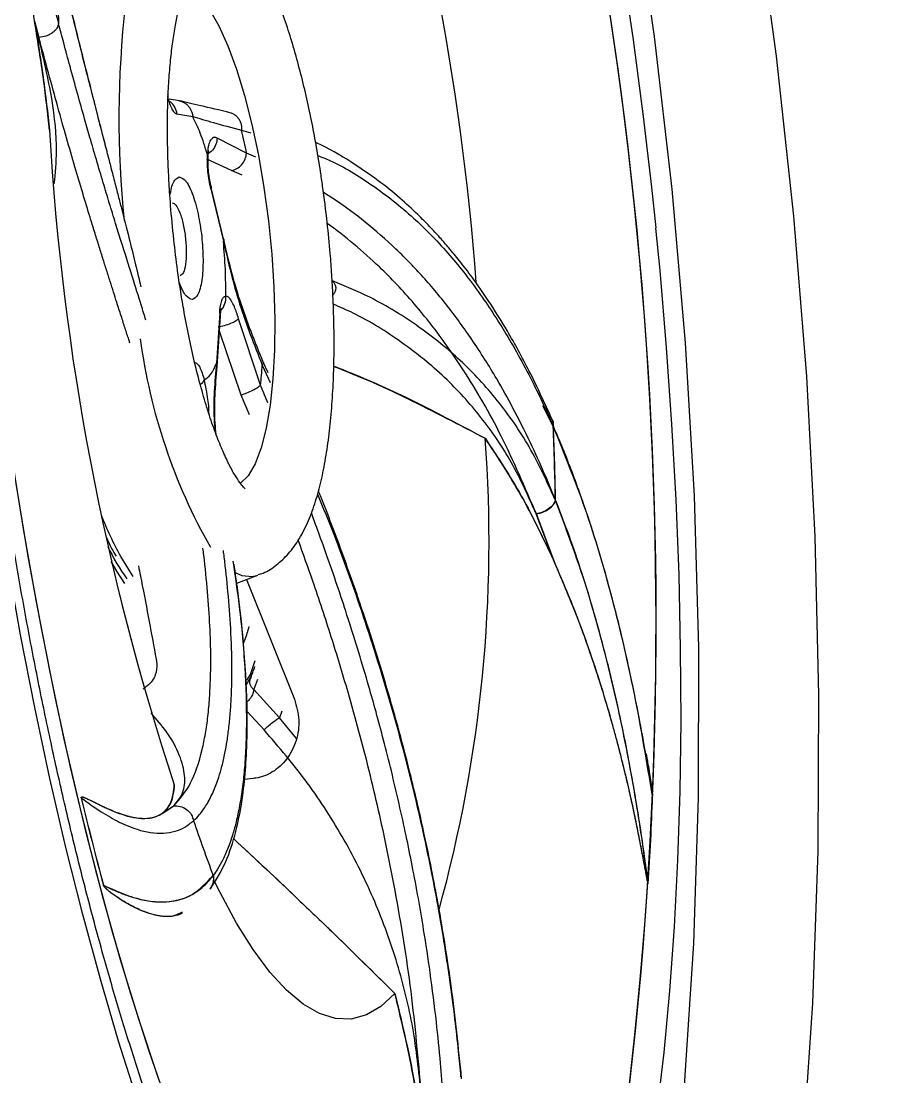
# Model space of a CAD drawing. Header units: inches. Extents: x 0 to 84, y -22 to 124.
# Drawn here: x 8.782 to 9.731, y 15.15 to 16.31 of the extents above; entities that cross this region are included whole.
import ezdxf

# ---------------------------------------------------------------- set-up
doc = ezdxf.new("R2010")
doc.units = ezdxf.units.IN
doc.header["$MEASUREMENT"] = 0
doc.layers.add('1', color=4, linetype='Continuous')
doc.layers.add('EXPORT', color=7, linetype='Continuous')
doc.layers.get('EXPORT').off()

# ---------------------------------------------------------------- blocks, each defined once
blk = doc.blocks.new('3.65 -1')
at = {"layer": '1', "color": 3, "linetype": 'Continuous', "lineweight": 25}
for p, q in [((0.2363, -0.441), (0.2179, -0.4437)), ((0.2342, -0.4411), (0.2179, -0.4435)), ((-0.452, -0.4732), (-0.4507, -0.4726)), ((-0.6448, -0.4857), (-0.638, -0.4992)), ((-0.6447, -0.486), (-0.638, -0.499)), ((-0.6176, -0.5895), (-0.6176, -0.5797)), ((0.1319, -0.59), (0.1349, -0.5788)), ((-0.5657, -0.6071), (-0.5436, -0.5907)), ((0.1178, -0.5855), (0.1133, -0.6024)), ((-0.5542, -0.6255), (-0.5205, -0.6007)), ((-0.5148, -0.5929), (-0.5055, -0.5993)), ((-0.5024, -0.5994), (-0.5091, -0.594)), ((-0.5024, -0.5994), (-0.4887, -0.6057)), ((-0.402, -0.5948), (-0.3959, -0.6189)), ((-0.1629, -0.5992), (-0.1591, -0.5989)), ((-0.1628, -0.5993), (-0.1082, -0.6088)), ((-0.1047, -0.6084), (-0.1591, -0.5989)), ((-0.3992, -0.6058), (-0.5359, -0.6441)), ((-0.3967, -0.6125), (-0.3959, -0.6189)), ((-0.197, -0.6221), (-0.1245, -0.6059)), ((0.0321, -0.6136), (-0.0268, -0.621)), ((-0.0242, -0.6215), (0.0349, -0.614)), ((0.0494, -0.6385), (0.065, -0.6129)), ((-0.5788, -0.6414), (-0.5542, -0.6255)), ((-0.5473, -0.6289), (-0.5542, -0.6255)), ((-0.2198, -0.6287), (-0.197, -0.6221)), ((0.0667, -0.6569), (0.0867, -0.6266)), ((-0.1886, -0.6444), (-0.1134, -0.6283)), ((-0.2087, -0.6503), (-0.1886, -0.6444)), ((-0.1669, -0.6487), (-0.1868, -0.6551)), ((0.043, -0.6494), (0.0494, -0.6385)), ((-0.1761, -0.6541), (-0.1638, -0.6502)), ((0.0613, -0.6666), (0.0667, -0.6569)), ((0.0922, -0.6542), (0.0883, -0.6641)), ((-0.416, -0.9442), (-0.3623, -0.9306)), ((-0.4143, -0.9437), (-0.3623, -0.9304)), ((-0.2687, -0.9595), (-0.245, -0.9504)), ((-0.264, -0.9601), (-0.2612, -0.9593)), ((-0.064, -1.0956), (-0.019, -1.0958)), ((-0.019, -1.0958), (0.0403, -1.0954))]:
    blk.add_line(p, q, dxfattribs=at)
at = {"layer": '1', "color": 3, "linetype": 'Continuous', "lineweight": 25, "flags": 128}
for points in [[(-0.9556, -0.4244), (-0.8885, -0.4108), (-0.8185, -0.3983), (-0.7457, -0.3868), (-0.6705, -0.3764), (-0.5931, -0.3672), (-0.5137, -0.3591), (-0.4327, -0.3523), (-0.3503, -0.3467), (-0.2667, -0.3423), (-0.1823, -0.3392), (-0.0974, -0.3374), (-0.0122, -0.3369), (0.073, -0.3376), (0.1578, -0.3396), (0.2421, -0.3429), (0.3255, -0.3475)], [(-0.9911, -0.4639), (-0.9306, -0.4492), (-0.8668, -0.4355), (-0.7999, -0.4227), (-0.7302, -0.4111), (-0.6579, -0.4005), (-0.5832, -0.3911), (-0.5065, -0.3829), (-0.428, -0.3758), (-0.348, -0.3701), (-0.2668, -0.3656), (-0.1847, -0.3623), (-0.102, -0.3604), (-0.019, -0.3597), (0.064, -0.3604), (0.1467, -0.3623), (0.2288, -0.3656), (0.31, -0.3701)], [(-0.9632, -0.4569), (-0.9018, -0.4428), (-0.8372, -0.4296), (-0.7696, -0.4175), (-0.6994, -0.4064), (-0.6268, -0.3964), (-0.5519, -0.3876), (-0.4752, -0.3799), (-0.3968, -0.3734), (-0.3171, -0.3682), (-0.2363, -0.3642), (-0.1547, -0.3615), (-0.0727, -0.36), (0.0096, -0.3598), (0.0917, -0.3609), (0.1735, -0.3632), (0.2545, -0.3669)], [(-0.3891, -0.4724), (-0.3747, -0.465), (-0.3633, -0.4599)], [(-0.3589, -0.4707), (-0.3792, -0.4803), (-0.3825, -0.4821)], [(-0.8695, -0.7186), (-0.8819, -0.7018), (-0.8895, -0.6849), (-0.8921, -0.6679), (-0.8897, -0.6508), (-0.8823, -0.6339), (-0.87, -0.6171), (-0.8529, -0.6006), (-0.831, -0.5846), (-0.8045, -0.5689), (-0.7735, -0.5539), (-0.7383, -0.5395), (-0.7264, -0.5351)], [(-0.8695, -0.7186), (-0.8819, -0.7018), (-0.8895, -0.6849), (-0.8921, -0.6679), (-0.8897, -0.6508), (-0.8823, -0.6339), (-0.87, -0.6171), (-0.8529, -0.6006), (-0.831, -0.5846), (-0.8045, -0.5689), (-0.7735, -0.5539), (-0.7383, -0.5395), (-0.7264, -0.5351)], [(0.141, -0.5776), (0.1398, -0.5777), (0.138, -0.5772)], [(-0.3901, -0.5942), (-0.3943, -0.6013), (-0.3967, -0.6125)], [(0.2556, -0.61), (0.2522, -0.6154), (0.2425, -0.6246), (0.228, -0.6335), (0.2092, -0.6417), (0.1863, -0.6492), (0.1597, -0.6559), (0.1299, -0.6615), (0.0975, -0.6661), (0.063, -0.6696), (0.027, -0.6718), (-0.0098, -0.6728), (-0.0467, -0.6724), (-0.0832, -0.6708), (-0.1185, -0.668), (-0.152, -0.664), (-0.1832, -0.6588), (-0.2115, -0.6526), (-0.2363, -0.6455), (-0.2572, -0.6377), (-0.2739, -0.6291), (-0.286, -0.6201), (-0.2934, -0.6107), (-0.2934, -0.6107)], [(-0.1082, -0.6088), (-0.1068, -0.6089), (-0.1047, -0.6084)], [(0.0348, -0.6141), (0.0338, -0.6141), (0.0321, -0.6136)], [(0.0669, -0.6144), (0.068, -0.6144), (0.07, -0.6139)], [(-0.0242, -0.6215), (-0.0252, -0.6216), (-0.0268, -0.621)], [(-0.0643, -1.0951), (-0.111, -1.0945), (-0.1959, -1.0925), (-0.2802, -1.0892), (-0.3636, -1.0847), (-0.4458, -1.0789), (-0.5265, -1.0718), (-0.6056, -1.0636), (-0.6827, -1.0542), (-0.7575, -1.0436), (-0.8298, -1.0319), (-0.8994, -1.0192), (-0.966, -1.0054), (-1.0294, -0.9907), (-1.0894, -0.975), (-1.1458, -0.9585), (-1.1983, -0.9411), (-1.2469, -0.923), (-1.2913, -0.9042), (-1.3069, -0.8969)], [(1.2717, -0.8955), (1.2464, -0.9072), (1.2014, -0.9259), (1.1522, -0.9439), (1.099, -0.9612), (1.042, -0.9776), (0.9815, -0.9931), (0.9175, -1.0077), (0.8504, -1.0213), (0.7804, -1.0339), (0.7077, -1.0454), (0.6325, -1.0557), (0.555, -1.065), (0.4757, -1.073), (0.3947, -1.0799), (0.3122, -1.0855), (0.2287, -1.0898), (0.1443, -1.0929), (0.0594, -1.0947), (0.0406, -1.095)]]:
    blk.add_lwpolyline(points, dxfattribs=at)
at = {"layer": '1', "color": 3, "linetype": 'Continuous', "lineweight": 25}
for centre, radius, start, end in [((-0.1559, -4.0568), 3.6868, 97.2024, 98.7427), ((-0.1559, -4.0566), 3.6865, 97.2025, 98.7428), ((-0.0293, -3.2426), 2.8021, 87.0398, 102.0653), ((-0.2645, -0.6876), 0.2438, 109.7266, 119.3899), ((-0.2103, -0.8313), 0.3899, 105.0074, 112.3944), ((0.0045, -3.8065), 3.3472, 84.7339, 86.1251), ((-0.3074, -2.1111), 1.6298, 102.3702, 104.6182), ((-0.108, -1.1542), 0.6359, 91.3985, 113.3229), ((-0.0013, -1.6275), 1.1126, 77.3153, 89.5517), ((-0.17, -0.5728), 0.0123, 209.6526, 240.4285), ((0.1182, -0.5658), 0.0197, 268.8894, 315.32), ((-0.3818, -0.3346), 0.3001, 242.4705, 244.8138), ((-0.37, -0.3332), 0.2989, 242.4909, 245.2365), ((-0.0869, -0.597), 0.0201, 221.9171, 269.8443), ((-0.0744, -0.13), 0.5269, 257.4799, 259.8922), ((-0.0058, 0.1479), 0.8081, 275.1509, 276.9646), ((-0.2211, 0.6353), 1.5199, 248.3027, 268.0243), ((-0.0047, 1.9064), 2.8006, 268.0045, 281.643), ((-0.0119, 3.3639), 4.4387, 256.7037, 281.8458), ((-0.0126, 3.3615), 4.4364, 256.765, 281.9156), ((-0.0425, 2.38), 3.3471, 264.7338, 266.125), ((-0.0425, 2.3799), 3.3472, 264.7339, 266.1251), ((-0.2014, 2.3199), 3.3785, 260.1431, 261.7756), ((-0.2015, 2.3198), 3.3784, 260.1432, 261.7758)]:
    blk.add_arc(centre, radius, start, end, dxfattribs=at)
at = {"layer": '1', "linetype": 'Continuous', "lineweight": 25}
blk.add_open_spline([(-0.019, 0.0462), (-0.049, 0.0461), (-0.0913, 0.0459), (-0.1539, 0.0449), (-0.2078, 0.0437), (-0.2719, 0.0417), (-0.3389, 0.0389), (-0.4086, 0.0353), (-0.4799, 0.0308), (-0.5521, 0.0254), (-0.6245, 0.0192), (-0.6968, 0.0121), (-0.7686, 0.0041), (-0.8394, -0.0048), (-0.9091, -0.0145), (-0.9774, -0.0251), (-1.044, -0.0364), (-1.1088, -0.0485), (-1.1716, -0.0614), (-1.2321, -0.075), (-1.2903, -0.0893), (-1.3461, -0.1043), (-1.3992, -0.1199), (-1.4496, -0.1361), (-1.4973, -0.1528), (-1.5421, -0.1701), (-1.5839, -0.1878), (-1.6228, -0.2061), (-1.6586, -0.2248), (-1.6915, -0.244), (-1.7213, -0.2637), (-1.748, -0.2839), (-1.7717, -0.3046), (-1.7923, -0.3259), (-1.8096, -0.3479), (-1.8237, -0.3705), (-1.8344, -0.3938), (-1.8414, -0.418), (-1.8446, -0.443), (-1.8435, -0.4689), (-1.838, -0.4947), (-1.8282, -0.5197), (-1.8164, -0.5413), (-1.8064, -0.5543), (-1.8022, -0.5597)], degree=3, knots=[0, 0, 0, 0, 0.028064, 0.039649, 0.05884, 0.078772, 0.100142, 0.122418, 0.145382, 0.16886, 0.19273, 0.216898, 0.241296, 0.265868, 0.290574, 0.315378, 0.340252, 0.365172, 0.39012, 0.415077, 0.440028, 0.464962, 0.489866, 0.51473, 0.539547, 0.56431, 0.589012, 0.613652, 0.638228, 0.662743, 0.6872, 0.711606, 0.735965, 0.760253, 0.78445, 0.808533, 0.832519, 0.856524, 0.880829, 0.90589, 0.932275, 0.956976, 0.982296, 1, 1, 1, 1], dxfattribs=at)
at = {"layer": '1', "color": 3, "linetype": 'Continuous', "lineweight": 25}
for points, knots in [([(-1.4284, -0.682), (-1.4284, -0.6818), (-1.4291, -0.6765), (-1.4271, -0.6674), (-1.4222, -0.6532), (-1.4143, -0.6393), (-1.4032, -0.6249), (-1.3887, -0.61), (-1.3706, -0.5946), (-1.3489, -0.5789), (-1.3235, -0.5631), (-1.2944, -0.5472), (-1.2617, -0.5315), (-1.2255, -0.5159), (-1.1858, -0.5007), (-1.1427, -0.4859), (-1.0965, -0.4716), (-1.0472, -0.4578), (-0.995, -0.4446), (-0.94, -0.4321), (-0.8825, -0.4203), (-0.8225, -0.4092), (-0.7604, -0.399), (-0.6963, -0.3896), (-0.6304, -0.381), (-0.5631, -0.3734), (-0.4945, -0.3666), (-0.4252, -0.3609), (-0.3556, -0.3561), (-0.2871, -0.3523), (-0.2225, -0.3495), (-0.166, -0.3477), (-0.1147, -0.3466), (-0.0673, -0.346), (-0.0346, -0.3459), (-0.019, -0.3459)], [0, 0, 0, 0, 0.000892, 0.044288, 0.078096, 0.110004, 0.141146, 0.172071, 0.203025, 0.234122, 0.265442, 0.297001, 0.328789, 0.360782, 0.392955, 0.425281, 0.457735, 0.490295, 0.52294, 0.555651, 0.588412, 0.621206, 0.654015, 0.686819, 0.719595, 0.75231, 0.784916, 0.817331, 0.849405, 0.880809, 0.910643, 0.936695, 0.956537, 0.979196, 1, 1, 1, 1]), ([(-0.019, -0.3459), (0.0075, -0.346), (0.045, -0.3461), (0.1006, -0.3471), (0.1484, -0.3483), (0.2051, -0.3503), (0.2643, -0.3531), (0.3258, -0.3566), (0.3884, -0.361), (0.4516, -0.3662), (0.5147, -0.3723), (0.5774, -0.3792), (0.6392, -0.387), (0.6997, -0.3955), (0.7588, -0.4049), (0.8162, -0.4149), (0.8716, -0.4257), (0.9248, -0.4372), (0.9757, -0.4492), (1.024, -0.4618), (1.0697, -0.4749), (1.1125, -0.4885), (1.1524, -0.5025), (1.1893, -0.5167), (1.2231, -0.5312), (1.2537, -0.5459), (1.2811, -0.5606), (1.3052, -0.5753), (1.3262, -0.5898), (1.344, -0.604), (1.3587, -0.618), (1.3704, -0.6314), (1.3794, -0.6444), (1.3856, -0.6568), (1.3896, -0.6691), (1.3901, -0.677), (1.3904, -0.6812)], [0, 0, 0, 0, 0.035425, 0.05008, 0.074343, 0.099533, 0.126527, 0.154643, 0.183603, 0.213182, 0.243218, 0.273592, 0.304209, 0.334997, 0.365895, 0.396854, 0.427831, 0.458786, 0.489687, 0.5205, 0.551195, 0.581741, 0.612109, 0.64227, 0.672196, 0.701863, 0.73125, 0.760347, 0.789163, 0.817738, 0.846166, 0.874617, 0.903384, 0.933048, 0.964694, 1, 1, 1, 1]), ([(-0.6181, -0.3991), (-0.6242, -0.4059), (-0.6362, -0.4191), (-0.6498, -0.4382), (-0.6592, -0.4553), (-0.6648, -0.471), (-0.6671, -0.4848), (-0.6663, -0.4975), (-0.663, -0.5089), (-0.6587, -0.5157), (-0.6565, -0.5192)], [0, 0, 0, 0, 0.145417, 0.285012, 0.430846, 0.546719, 0.66938, 0.785066, 0.891138, 1, 1, 1, 1]), ([(-0.6181, -0.3991), (-0.6181, -0.3991), (-0.618, -0.3991), (-0.6179, -0.3991), (-0.6178, -0.3991), (-0.6177, -0.3991), (-0.6176, -0.3991), (-0.6175, -0.3992), (-0.6173, -0.3993), (-0.6172, -0.3996), (-0.6171, -0.4004), (-0.6178, -0.402), (-0.6191, -0.4043), (-0.6208, -0.4071), (-0.6227, -0.4102), (-0.6248, -0.4135), (-0.6271, -0.4169), (-0.6295, -0.4208), (-0.6321, -0.4251), (-0.6345, -0.4291), (-0.6365, -0.4328), (-0.6383, -0.4361), (-0.6401, -0.4397), (-0.6418, -0.4436), (-0.6436, -0.4477), (-0.6455, -0.4531), (-0.6479, -0.4615), (-0.6488, -0.4712), (-0.6475, -0.4799), (-0.6455, -0.4842), (-0.6447, -0.486)], [0, 0, 0, 0, 0.000297, 0.000559, 0.000801, 0.001042, 0.001303, 0.001598, 0.002331, 0.004502, 0.007715, 0.023871, 0.044493, 0.068901, 0.099116, 0.126467, 0.158532, 0.195279, 0.23667, 0.282662, 0.31302, 0.347138, 0.384988, 0.426536, 0.471746, 0.520577, 0.609941, 0.772986, 0.902671, 1, 1, 1, 1]), ([(-0.6181, -0.3991), (-0.618, -0.3991), (-0.6179, -0.3991), (-0.6178, -0.3991), (-0.6177, -0.3991), (-0.6176, -0.3991), (-0.6175, -0.3992), (-0.6173, -0.3993), (-0.617, -0.3999), (-0.6174, -0.4009), (-0.6179, -0.4022), (-0.6187, -0.4036), (-0.6197, -0.4054), (-0.621, -0.4075), (-0.6226, -0.4101), (-0.6245, -0.4131), (-0.6267, -0.4165), (-0.629, -0.4202), (-0.6315, -0.4242), (-0.6338, -0.4281), (-0.6359, -0.4318), (-0.6378, -0.4354), (-0.6396, -0.439), (-0.6413, -0.4426), (-0.6429, -0.4463), (-0.6448, -0.4512), (-0.6473, -0.4592), (-0.6487, -0.469), (-0.6479, -0.4785), (-0.6458, -0.4834), (-0.6448, -0.4857)], [0, 0, 0, 0, 0.000435, 0.000807, 0.000988, 0.001175, 0.001595, 0.002741, 0.004407, 0.016866, 0.026769, 0.039294, 0.05444, 0.072199, 0.096173, 0.123879, 0.155289, 0.19037, 0.229084, 0.271392, 0.305848, 0.341882, 0.379479, 0.41862, 0.459288, 0.501463, 0.582902, 0.74133, 0.880129, 1, 1, 1, 1]), ([(-0.7551, -0.4956), (-0.7564, -0.4925), (-0.7598, -0.4845), (-0.7576, -0.4736), (-0.7548, -0.4653), (-0.7537, -0.4625), (-0.7525, -0.4596), (-0.7511, -0.4566), (-0.7496, -0.4535), (-0.7472, -0.4493), (-0.744, -0.444), (-0.7399, -0.4379), (-0.7358, -0.4323), (-0.7313, -0.4268), (-0.7268, -0.4217), (-0.7225, -0.4172), (-0.7195, -0.4146), (-0.7176, -0.4134), (-0.7168, -0.413), (-0.7165, -0.4129), (-0.7163, -0.4129), (-0.7162, -0.4129)], [0, 0, 0, 0, 0.150869, 0.389914, 0.423496, 0.457616, 0.492277, 0.527483, 0.563237, 0.599543, 0.673802, 0.740692, 0.800096, 0.851911, 0.91447, 0.958823, 0.987499, 0.995704, 0.998312, 0.999263, 1, 1, 1, 1]), ([(-0.7559, -0.4961), (-0.7562, -0.4953), (-0.7575, -0.4925), (-0.7584, -0.4872), (-0.7585, -0.4812), (-0.7578, -0.4758), (-0.7568, -0.4715), (-0.7556, -0.4671), (-0.7538, -0.4625), (-0.7516, -0.4574), (-0.7486, -0.4514), (-0.7446, -0.4447), (-0.74, -0.4378), (-0.7355, -0.4318), (-0.7309, -0.4262), (-0.7264, -0.4212), (-0.7222, -0.417), (-0.7193, -0.4145), (-0.7175, -0.4133), (-0.7168, -0.413), (-0.7165, -0.4129), (-0.7163, -0.4129), (-0.7162, -0.4129)], [0, 0, 0, 0, 0.040951, 0.134716, 0.234969, 0.295446, 0.347798, 0.402481, 0.459533, 0.518992, 0.580901, 0.66801, 0.743585, 0.807362, 0.85912, 0.919633, 0.961817, 0.988293, 0.995928, 0.998383, 0.999289, 1, 1, 1, 1]), ([(-0.7162, -0.4129), (-0.7231, -0.4246), (-0.7368, -0.4481), (-0.7436, -0.4802), (-0.7397, -0.5096), (-0.7257, -0.5258), (-0.7187, -0.5339)], [0, 0, 0, 0, 0.250231, 0.500303, 0.750203, 1, 1, 1, 1]), ([(-0.7162, -0.4129), (-0.7186, -0.4166), (-0.7234, -0.4243), (-0.7295, -0.4359), (-0.7343, -0.4468), (-0.738, -0.4574), (-0.7407, -0.4682), (-0.7421, -0.4797), (-0.7418, -0.4905), (-0.7402, -0.4993), (-0.738, -0.5065), (-0.735, -0.5134), (-0.7308, -0.5204), (-0.7254, -0.5276), (-0.7209, -0.5319), (-0.7187, -0.5341)], [0, 0, 0, 0, 0.077941, 0.161392, 0.250171, 0.318202, 0.40171, 0.500209, 0.593786, 0.66939, 0.727515, 0.786971, 0.859473, 0.93047, 1, 1, 1, 1]), ([(0.6466, -0.4081), (0.6348, -0.4097), (0.6103, -0.4131), (0.5729, -0.4181), (0.5371, -0.423), (0.5018, -0.4279), (0.4657, -0.4329), (0.4251, -0.4386), (0.3855, -0.4442), (0.3518, -0.449), (0.3214, -0.4534), (0.2918, -0.4578), (0.2604, -0.4624), (0.2405, -0.4654), (0.2307, -0.4669)], [0, 0, 0, 0, 0.077922, 0.161387, 0.250209, 0.3191, 0.402607, 0.50027, 0.605453, 0.688534, 0.750179, 0.834915, 0.918174, 1, 1, 1, 1]), ([(0.2342, -0.4411), (0.2478, -0.4403), (0.2779, -0.4386), (0.3202, -0.4357), (0.3614, -0.4326), (0.3933, -0.4301), (0.4236, -0.4276), (0.4496, -0.4254), (0.4763, -0.4231), (0.5022, -0.4208), (0.5274, -0.4185), (0.5497, -0.4165), (0.5683, -0.4148), (0.5833, -0.4134), (0.5989, -0.4119), (0.615, -0.4104), (0.6303, -0.4091), (0.6396, -0.4084), (0.6444, -0.4081), (0.6459, -0.4081), (0.6464, -0.4081), (0.6466, -0.4081), (0.6467, -0.4082)], [0, 0, 0, 0, 0.114041, 0.252205, 0.3313, 0.427284, 0.488869, 0.551032, 0.613779, 0.677115, 0.732309, 0.787917, 0.830125, 0.859175, 0.888974, 0.935242, 0.967506, 0.990143, 0.996617, 0.998673, 0.999422, 1, 1, 1, 1]), ([(0.2363, -0.441), (0.2149, -0.442), (0.1719, -0.4441), (0.1343, -0.4442), (0.1154, -0.4443)], [0, 0, 0, 0, 0.497969, 1, 1, 1, 1]), ([(-0.1269, -0.5067), (-0.1257, -0.5064), (-0.1225, -0.5057), (-0.1168, -0.5046), (-0.1103, -0.5032), (-0.1034, -0.5018), (-0.0962, -0.5004), (-0.0887, -0.4988), (-0.0798, -0.497), (-0.0695, -0.4949), (-0.0574, -0.4925), (-0.0445, -0.4899), (-0.0309, -0.4871), (-0.0164, -0.4843), (-0.001, -0.4813), (0.0269, -0.4759), (0.0716, -0.4676), (0.1387, -0.456), (0.1912, -0.4479), (0.2179, -0.4437)], [0, 0, 0, 0, 0.0236182, 0.0589631, 0.0938636, 0.1283312, 0.1623782, 0.1960165, 0.2292585, 0.2748742, 0.3204719, 0.3660726, 0.4116996, 0.4573793, 0.5031405, 0.5490152, 0.6949133, 0.8446808, 1, 1, 1, 1]), ([(0.0562, -0.4431), (0.0678, -0.4455), (0.0958, -0.4514), (0.1494, -0.4518), (0.1947, -0.4463), (0.2179, -0.4435)], [0, 0, 0, 0, 0.253076, 0.616746, 1, 1, 1, 1]), ([(0.1154, -0.4443), (0.1336, -0.4442), (0.1706, -0.4442), (0.2128, -0.4421), (0.2342, -0.4411)], [0, 0, 0, 0, 0.492898, 1, 1, 1, 1]), ([(0.2307, -0.4669), (0.229, -0.4662), (0.2264, -0.4652), (0.2234, -0.4621), (0.2213, -0.459), (0.2196, -0.4554), (0.2181, -0.4503), (0.218, -0.4463), (0.2179, -0.4437)], [0, 0, 0, 0, 0.234644, 0.362491, 0.494052, 0.626491, 0.756855, 1, 1, 1, 1]), ([(-0.3365, -0.4577), (-0.3435, -0.46), (-0.3516, -0.4627), (-0.3575, -0.4658), (-0.3583, -0.4662)], [0, 0, 0, 0, 0.86778, 1, 1, 1, 1]), ([(-0.1038, -0.5269), (-0.0983, -0.5258), (-0.0848, -0.5232), (-0.0551, -0.5173), (-0.0229, -0.5109), (0.0061, -0.5052), (0.0278, -0.5011), (0.0518, -0.4966), (0.0764, -0.4921), (0.1007, -0.4879), (0.1255, -0.4836), (0.1521, -0.4792), (0.1807, -0.4746), (0.207, -0.4704), (0.2234, -0.468), (0.2307, -0.4669)], [0, 0, 0, 0, 0.102879, 0.252471, 0.402022, 0.464249, 0.534194, 0.597201, 0.665689, 0.72661, 0.775762, 0.839106, 0.903831, 0.957397, 1, 1, 1, 1]), ([(0.3117, -0.4734), (0.3016, -0.4746), (0.279, -0.4774), (0.2432, -0.482), (0.2066, -0.487), (0.1748, -0.4914), (0.1486, -0.4951), (0.1266, -0.4982), (0.1055, -0.5013), (0.0904, -0.5035), (0.0822, -0.5047), (0.0806, -0.5049)], [0, 0, 0, 0, 0.112489, 0.25159, 0.417176, 0.559271, 0.661705, 0.770651, 0.86799, 0.973449, 1, 1, 1, 1]), ([(0.0847, -0.5047), (0.097, -0.5029), (0.1245, -0.4989), (0.1748, -0.4918), (0.2381, -0.4831), (0.2885, -0.4768), (0.3151, -0.4735)], [0, 0, 0, 0, 0.191915, 0.428138, 0.697519, 1, 1, 1, 1]), ([(-0.615, -0.5024), (-0.622, -0.5008), (-0.6361, -0.4974), (-0.6419, -0.4896), (-0.6448, -0.4857)], [0, 0, 0, 0, 0.497463, 1, 1, 1, 1]), ([(-0.6447, -0.486), (-0.6417, -0.4899), (-0.6358, -0.4975), (-0.6219, -0.5008), (-0.615, -0.5024)], [0, 0, 0, 0, 0.508308, 1, 1, 1, 1]), ([(-0.638, -0.499), (-0.6339, -0.5033), (-0.6259, -0.5119), (-0.6069, -0.5159), (-0.5837, -0.5125), (-0.559, -0.503), (-0.5413, -0.4908), (-0.5337, -0.4855)], [0, 0, 0, 0, 0.212094, 0.421162, 0.627795, 0.84001, 1, 1, 1, 1]), ([(-0.4806, -0.4978), (-0.4846, -0.4973), (-0.4926, -0.4961), (-0.5018, -0.4886), (-0.5057, -0.4812), (-0.5066, -0.4796)], [0, 0, 0, 0, 0.439095, 0.878192, 1, 1, 1, 1]), ([(-0.3715, -0.4894), (-0.3789, -0.49), (-0.4198, -0.4935), (-0.4532, -0.4959), (-0.4806, -0.4978)], [0, 0, 0, 0, 0.181199, 1, 1, 1, 1]), ([(-0.638, -0.4992), (-0.6382, -0.5016), (-0.6387, -0.5066), (-0.643, -0.5131), (-0.6492, -0.5179), (-0.6541, -0.5188), (-0.6565, -0.5192)], [0, 0, 0, 0, 0.24063, 0.499999, 0.75937, 1, 1, 1, 1]), ([(-0.638, -0.4992), (-0.6313, -0.5066), (-0.618, -0.521), (-0.5888, -0.5343), (-0.5631, -0.5426), (-0.5445, -0.5474), (-0.5244, -0.5514), (-0.5029, -0.5548), (-0.4769, -0.558), (-0.4457, -0.5605), (-0.4081, -0.5619), (-0.3792, -0.5623), (-0.3625, -0.562), (-0.3599, -0.5619)], [0, 0, 0, 0, 0.178584, 0.351802, 0.420109, 0.488009, 0.555592, 0.622936, 0.690107, 0.785213, 0.882419, 0.98192, 1, 1, 1, 1]), ([(0.0806, -0.5049), (0.0754, -0.5057), (0.064, -0.5073), (0.0477, -0.5097), (0.032, -0.512), (0.0103, -0.5151), (-0.015, -0.5187), (-0.0415, -0.5222), (-0.0581, -0.5243), (-0.0655, -0.5252), (-0.0666, -0.5253)], [0, 0, 0, 0, 0.081832, 0.183724, 0.277112, 0.362144, 0.588291, 0.788655, 0.968959, 1, 1, 1, 1]), ([(-0.6565, -0.5192), (-0.6546, -0.5217), (-0.6502, -0.5272), (-0.6406, -0.5357), (-0.6278, -0.5442), (-0.6138, -0.5513), (-0.6002, -0.5569), (-0.5873, -0.5614), (-0.5731, -0.5655), (-0.5581, -0.5692), (-0.5418, -0.5726), (-0.5253, -0.5754), (-0.5093, -0.5776), (-0.4853, -0.5804), (-0.4531, -0.5829), (-0.412, -0.5843), (-0.3829, -0.5845), (-0.3672, -0.5841), (-0.3649, -0.5841)], [0, 0, 0, 0, 0.056392, 0.126125, 0.209136, 0.280371, 0.331722, 0.386339, 0.435136, 0.488004, 0.542123, 0.592935, 0.639506, 0.681911, 0.794687, 0.894605, 0.98452, 1, 1, 1, 1]), ([(-0.7187, -0.5339), (-0.7199, -0.5339), (-0.7225, -0.534), (-0.7264, -0.5332), (-0.7301, -0.5316), (-0.7321, -0.5299), (-0.7332, -0.5291)], [0, 0, 0, 0, 0.23674, 0.485736, 0.742395, 1, 1, 1, 1]), ([(-0.7332, -0.5292), (-0.7244, -0.5363), (-0.7081, -0.5494), (-0.6759, -0.5637), (-0.6442, -0.5739), (-0.6123, -0.5813), (-0.5823, -0.5863), (-0.5545, -0.5898), (-0.5279, -0.5923), (-0.4966, -0.5942), (-0.4573, -0.5954), (-0.4181, -0.5955), (-0.3909, -0.5944), (-0.3809, -0.5941)], [0, 0, 0, 0, 0.143847, 0.267571, 0.371373, 0.464765, 0.554771, 0.617002, 0.678038, 0.749725, 0.836986, 0.939805, 1, 1, 1, 1]), ([(-0.7187, -0.5341), (-0.7211, -0.5341), (-0.7249, -0.5341), (-0.7296, -0.532), (-0.732, -0.5305), (-0.733, -0.5294), (-0.7332, -0.5292)], [0, 0, 0, 0, 0.456374, 0.705032, 0.960917, 1, 1, 1, 1]), ([(-0.3776, -0.5932), (-0.3944, -0.5938), (-0.4357, -0.5953), (-0.4958, -0.5939), (-0.5455, -0.5901), (-0.5808, -0.5854), (-0.6039, -0.5815), (-0.626, -0.5767), (-0.6454, -0.5715), (-0.6619, -0.566), (-0.6766, -0.5603), (-0.6902, -0.5539), (-0.7024, -0.5468), (-0.7118, -0.5402), (-0.7166, -0.536), (-0.7187, -0.5341)], [0, 0, 0, 0, 0.102879, 0.252471, 0.402022, 0.464249, 0.534194, 0.597201, 0.665689, 0.72661, 0.775762, 0.839106, 0.903831, 0.957397, 1, 1, 1, 1]), ([(-0.6809, -0.5606), (-0.7056, -0.582), (-0.7435, -0.6147), (-0.8064, -0.6672), (-0.8444, -0.6982), (-0.8695, -0.7186)], [0, 0, 0, 0, 0.390699, 0.59873, 1, 1, 1, 1]), ([(-0.6809, -0.5606), (-0.7029, -0.5797), (-0.7662, -0.6345), (-0.8288, -0.6854), (-0.8695, -0.7186)], [0, 0, 0, 0, 0.348576, 1, 1, 1, 1]), ([(-0.3001, -0.6154), (-0.3001, -0.6154), (-0.3002, -0.6155), (-0.2972, -0.613), (-0.2909, -0.6091), (-0.2809, -0.6042), (-0.2673, -0.5989), (-0.2502, -0.5934), (-0.23, -0.588), (-0.2069, -0.5831), (-0.1816, -0.5786), (-0.1545, -0.5748), (-0.1261, -0.5717), (-0.0993, -0.5696), (-0.0749, -0.5682), (-0.0491, -0.5672), (-0.0305, -0.5671), (-0.019, -0.567)], [0, 0, 0, 0, 0.032085, 0.091063, 0.153609, 0.219761, 0.289111, 0.36107, 0.435002, 0.510257, 0.586142, 0.661754, 0.735497, 0.810691, 0.865318, 0.917049, 1, 1, 1, 1]), ([(-0.0868, -0.5803), (-0.0859, -0.5781), (-0.0844, -0.5747), (-0.0762, -0.5706), (-0.0702, -0.5689), (-0.0672, -0.568)], [0, 0, 0, 0, 0.482787, 0.745266, 1, 1, 1, 1]), ([(-0.019, -0.567), (-0.0065, -0.5671), (0.0112, -0.5673), (0.0368, -0.5683), (0.0581, -0.5694), (0.0828, -0.5713), (0.1076, -0.5738), (0.1322, -0.5769), (0.1556, -0.5806), (0.1776, -0.5849), (0.1975, -0.5895), (0.2151, -0.5943), (0.2301, -0.5992), (0.2423, -0.6041), (0.2516, -0.6085), (0.258, -0.6123), (0.2615, -0.6147), (0.2626, -0.6161), (0.2624, -0.6157), (0.2624, -0.6157)], [0, 0, 0, 0, 0.090884, 0.127328, 0.18744, 0.24905, 0.314219, 0.381065, 0.448721, 0.516436, 0.583593, 0.64964, 0.714064, 0.776379, 0.836152, 0.893079, 0.947123, 0.998737, 1, 1, 1, 1]), ([(0.0291, -0.568), (0.0321, -0.5689), (0.0381, -0.5706), (0.0464, -0.5747), (0.0478, -0.5781), (0.0487, -0.5803)], [0, 0, 0, 0, 0.256197, 0.51842, 1, 1, 1, 1]), ([(-0.1558, -0.5752), (-0.1562, -0.576), (-0.157, -0.5777), (-0.1615, -0.5801), (-0.1677, -0.5821), (-0.1732, -0.583), (-0.176, -0.5835)], [0, 0, 0, 0, 0.249864, 0.499991, 0.749866, 1, 1, 1, 1]), ([(0.0213, -0.5695), (0.0207, -0.5709), (0.0194, -0.5736), (0.0101, -0.5771), (-0.0032, -0.5794), (-0.019, -0.5802), (-0.0349, -0.5794), (-0.0482, -0.5771), (-0.0575, -0.5736), (-0.0587, -0.5709), (-0.0593, -0.5695)], [0, 0, 0, 0, 0.125, 0.25, 0.375, 0.5, 0.625, 0.75, 0.875, 1, 1, 1, 1]), ([(0.138, -0.5772), (0.1352, -0.5776), (0.1296, -0.5786), (0.1234, -0.5806), (0.119, -0.5829), (0.1182, -0.5846), (0.1178, -0.5855)], [0, 0, 0, 0, 0.250135, 0.500009, 0.750136, 1, 1, 1, 1]), ([(-0.5359, -0.6441), (-0.5436, -0.6453), (-0.5589, -0.6478), (-0.5818, -0.6419), (-0.6009, -0.6295), (-0.6136, -0.6121), (-0.6174, -0.5979), (-0.6175, -0.5905), (-0.6176, -0.5895)], [0, 0, 0, 0, 0.203409, 0.406819, 0.608577, 0.798646, 0.972959, 1, 1, 1, 1]), ([(-0.5205, -0.6007), (-0.5219, -0.6003), (-0.5246, -0.5995), (-0.5292, -0.5963), (-0.532, -0.5932), (-0.5334, -0.5916)], [0, 0, 0, 0, 0.346999, 0.685496, 1, 1, 1, 1]), ([(-0.237, -0.5901), (-0.2328, -0.5901), (-0.2091, -0.5903), (-0.1838, -0.5952), (-0.163, -0.5992)], [0, 0, 0, 0, 0.174215, 1, 1, 1, 1]), ([(-0.1591, -0.5989), (-0.1795, -0.5948), (-0.2049, -0.5897), (-0.229, -0.5893), (-0.2338, -0.5892)], [0, 0, 0, 0, 0.799275, 1, 1, 1, 1]), ([(-0.2137, -0.5847), (-0.2114, -0.5849), (-0.2067, -0.5854), (-0.1972, -0.5853), (-0.1864, -0.5848), (-0.1795, -0.5839), (-0.176, -0.5835)], [0, 0, 0, 0, 0.207427, 0.432892, 0.717927, 1, 1, 1, 1]), ([(-0.176, -0.5835), (-0.1747, -0.5862), (-0.1721, -0.5915), (-0.1634, -0.5965), (-0.1591, -0.5989)], [0, 0, 0, 0, 0.5, 1, 1, 1, 1]), ([(0.0487, -0.5803), (0.0478, -0.5825), (0.0464, -0.5859), (0.038, -0.59), (0.0292, -0.5928), (0.0185, -0.5951), (0.0027, -0.5972), (-0.019, -0.5983), (-0.0407, -0.5972), (-0.0565, -0.5951), (-0.0673, -0.5928), (-0.076, -0.59), (-0.0845, -0.5859), (-0.0859, -0.5825), (-0.0868, -0.5803)], [0, 0, 0, 0, 0.1197215, 0.184811, 0.2499999, 0.3150895, 0.3802785, 0.5, 0.6197215, 0.684811, 0.75, 0.8150895, 0.8802785, 1, 1, 1, 1]), ([(0.1128, -0.6439), (0.1167, -0.6328), (0.1246, -0.6107), (0.1296, -0.5964), (0.1321, -0.5892)], [0, 0, 0, 0, 0.499837, 1, 1, 1, 1]), ([(0.1317, -0.5899), (0.1316, -0.5903), (0.1313, -0.5919), (0.1296, -0.5944), (0.1271, -0.5974), (0.1239, -0.5998), (0.1194, -0.6019), (0.1157, -0.6022), (0.1133, -0.6024)], [0, 0, 0, 0, 0.046045, 0.21109, 0.378178, 0.543781, 0.704554, 1, 1, 1, 1]), ([(-0.5205, -0.6007), (-0.5196, -0.5999), (-0.5178, -0.5983), (-0.5144, -0.5972), (-0.5111, -0.597), (-0.5091, -0.5979), (-0.5081, -0.5983)], [0, 0, 0, 0, 0.249996, 0.499998, 0.749999, 1, 1, 1, 1]), ([(-0.5024, -0.5994), (-0.5034, -0.5994), (-0.5054, -0.5995), (-0.5072, -0.5987), (-0.5081, -0.5983)], [0, 0, 0, 0, 0.5, 1, 1, 1, 1]), ([(-0.4687, -0.5948), (-0.4674, -0.5956), (-0.4625, -0.5985), (-0.4558, -0.6013), (-0.4509, -0.6033)], [0, 0, 0, 0, 0.260039, 1, 1, 1, 1]), ([(0.07, -0.6139), (0.0783, -0.6123), (0.095, -0.609), (0.1072, -0.6046), (0.1133, -0.6024)], [0, 0, 0, 0, 0.5, 1, 1, 1, 1]), ([(0.1133, -0.6024), (0.1104, -0.6091), (0.1047, -0.6225), (0.0963, -0.6437), (0.0922, -0.6542)], [0, 0, 0, 0, 0.502602, 1, 1, 1, 1]), ([(-0.9813, -0.7353), (-0.9573, -0.7354), (-0.9096, -0.7357), (-0.8374, -0.726), (-0.7657, -0.7087), (-0.6956, -0.6829), (-0.6279, -0.6496), (-0.5864, -0.6212), (-0.5657, -0.6071)], [0, 0, 0, 0, 0.168559, 0.334712, 0.49893, 0.667584, 0.833986, 1, 1, 1, 1]), ([(-0.5657, -0.6071), (-0.5644, -0.6087), (-0.5619, -0.6121), (-0.5584, -0.6174), (-0.5556, -0.6222), (-0.5546, -0.6244), (-0.5542, -0.6255)], [0, 0, 0, 0, 0.243211, 0.5, 0.756789, 1, 1, 1, 1]), ([(-0.1134, -0.6283), (-0.1141, -0.6273), (-0.1156, -0.6252), (-0.1178, -0.6193), (-0.1195, -0.6121), (-0.12, -0.6073), (-0.1202, -0.605)], [0, 0, 0, 0, 0.241066, 0.5, 0.758934, 1, 1, 1, 1]), ([(-0.1081, -0.6088), (-0.1074, -0.6089), (-0.1051, -0.6093), (-0.1025, -0.61), (-0.1004, -0.6107), (-0.1003, -0.6108), (-0.1002, -0.6108)], [0, 0, 0, 0, 0.14716, 0.485903, 0.787364, 1, 1, 1, 1]), ([(-0.1047, -0.6084), (-0.102, -0.6089), (-0.0968, -0.61), (-0.0912, -0.6121), (-0.0874, -0.6145), (-0.0871, -0.6162), (-0.087, -0.6171)], [0, 0, 0, 0, 0.249863, 0.499991, 0.749867, 1, 1, 1, 1]), ([(0.0321, -0.6136), (0.0352, -0.6132), (0.0413, -0.6126), (0.0513, -0.6124), (0.0612, -0.6128), (0.0671, -0.6136), (0.07, -0.6139)], [0, 0, 0, 0, 0.249864, 0.499991, 0.749865, 1, 1, 1, 1]), ([(0.0347, -0.6141), (0.0358, -0.614), (0.039, -0.6135), (0.0442, -0.6132), (0.0482, -0.6132), (0.0498, -0.6131)], [0, 0, 0, 0, 0.230385, 0.707865, 1, 1, 1, 1]), ([(0.0498, -0.6131), (0.0535, -0.6132), (0.0587, -0.6134), (0.0643, -0.614), (0.0661, -0.6143), (0.0669, -0.6144)], [0, 0, 0, 0, 0.611375, 0.843205, 1, 1, 1, 1]), ([(0.0666, -0.6143), (0.0681, -0.6146), (0.0708, -0.615), (0.0727, -0.6155), (0.0735, -0.6159), (0.0734, -0.6157), (0.0733, -0.6157)], [0, 0, 0, 0, 0.409421, 0.73424, 0.987865, 1, 1, 1, 1]), ([(0.0867, -0.6266), (0.0844, -0.626), (0.0797, -0.6249), (0.0735, -0.6203), (0.0712, -0.6159), (0.07, -0.6138)], [0, 0, 0, 0, 0.319937, 0.663587, 1, 1, 1, 1]), ([(0.0867, -0.6266), (0.0871, -0.6257), (0.0881, -0.6239), (0.0873, -0.6211), (0.0844, -0.6182), (0.0786, -0.6156), (0.0729, -0.6145), (0.07, -0.6139)], [0, 0, 0, 0, 0.173873, 0.344246, 0.554566, 0.777064, 1, 1, 1, 1]), ([(-0.3953, -0.6191), (-0.395, -0.621), (-0.3936, -0.6288), (-0.3868, -0.6412), (-0.3758, -0.6559), (-0.3608, -0.6692), (-0.343, -0.6808), (-0.3226, -0.6908), (-0.3007, -0.6994), (-0.2766, -0.707), (-0.2504, -0.7138), (-0.2222, -0.7197), (-0.1925, -0.7247), (-0.1619, -0.7289), (-0.1308, -0.7321), (-0.1023, -0.7342), (-0.0763, -0.7356), (-0.0496, -0.7366), (-0.0304, -0.7367), (-0.019, -0.7368)], [0, 0, 0, 0, 0.016374, 0.067388, 0.123545, 0.188443, 0.261013, 0.329471, 0.395944, 0.462629, 0.52924, 0.595519, 0.661137, 0.725524, 0.787345, 0.848074, 0.892013, 0.936209, 1, 1, 1, 1]), ([(-0.197, -0.6221), (-0.1965, -0.6243), (-0.1954, -0.6288), (-0.1931, -0.6355), (-0.1907, -0.6411), (-0.1893, -0.6433), (-0.1886, -0.6444)], [0, 0, 0, 0, 0.244401, 0.503416, 0.760556, 1, 1, 1, 1]), ([(-0.0268, -0.621), (-0.0502, -0.6238), (-0.0967, -0.6294), (-0.1436, -0.6423), (-0.1669, -0.6487)], [0, 0, 0, 0, 0.5026095, 1, 1, 1, 1]), ([(-0.1638, -0.6502), (-0.1405, -0.6436), (-0.0938, -0.6303), (-0.0474, -0.6244), (-0.0241, -0.6215)], [0, 0, 0, 0, 0.497801, 1, 1, 1, 1]), ([(-0.1134, -0.6283), (-0.1109, -0.6278), (-0.106, -0.627), (-0.0991, -0.6251), (-0.0927, -0.6228), (-0.088, -0.6199), (-0.0873, -0.618), (-0.087, -0.6171)], [0, 0, 0, 0, 0.168973, 0.334711, 0.541495, 0.770886, 1, 1, 1, 1]), ([(-0.087, -0.6171), (-0.0773, -0.6181), (-0.058, -0.6202), (-0.0372, -0.6208), (-0.0268, -0.621)], [0, 0, 0, 0, 0.5, 1, 1, 1, 1]), ([(-0.019, -0.7368), (-0.0054, -0.7367), (0.0136, -0.7365), (0.0414, -0.7354), (0.0647, -0.7342), (0.0918, -0.7321), (0.1192, -0.7294), (0.1468, -0.7258), (0.1737, -0.7216), (0.1996, -0.7166), (0.2242, -0.7109), (0.2472, -0.7044), (0.2685, -0.6973), (0.2881, -0.6892), (0.306, -0.6801), (0.322, -0.6696), (0.3359, -0.6577), (0.347, -0.644), (0.3544, -0.6313), (0.3564, -0.6227), (0.3571, -0.6198)], [0, 0, 0, 0, 0.076704, 0.107452, 0.158267, 0.210495, 0.266004, 0.323334, 0.381922, 0.441336, 0.501312, 0.561711, 0.622518, 0.683839, 0.745872, 0.808553, 0.869019, 0.923929, 0.974299, 1, 1, 1, 1]), ([(-0.1638, -0.6501), (-0.1639, -0.6502), (-0.1644, -0.6504), (-0.1654, -0.65), (-0.1664, -0.6491), (-0.1669, -0.6487)], [0, 0, 0, 0, 0.1298755, 0.5801113, 1, 1, 1, 1]), ([(0.0494, -0.6385), (0.0497, -0.6405), (0.0505, -0.6447), (0.0545, -0.6505), (0.0601, -0.655), (0.0646, -0.6563), (0.0667, -0.6569)], [0, 0, 0, 0, 0.2444011, 0.5034173, 0.7605557, 1, 1, 1, 1]), ([(0.1127, -0.644), (0.1126, -0.6443), (0.1122, -0.6457), (0.1105, -0.6481), (0.1077, -0.651), (0.1041, -0.653), (0.1001, -0.6543), (0.0961, -0.6547), (0.0934, -0.6544), (0.0922, -0.6542)], [0, 0, 0, 0, 0.033478, 0.197533, 0.365844, 0.534155, 0.698211, 0.854368, 1, 1, 1, 1]), ([(-0.9812, -0.7355), (-0.9441, -0.7363), (-0.8709, -0.7378), (-0.7797, -0.7332), (-0.7122, -0.7275), (-0.6675, -0.7228), (-0.623, -0.7172), (-0.5787, -0.7108), (-0.5284, -0.7025), (-0.4718, -0.6918), (-0.4144, -0.6797), (-0.378, -0.6708), (-0.3625, -0.6671)], [0, 0, 0, 0, 0.187094, 0.368566, 0.440128, 0.511263, 0.582066, 0.65262, 0.722992, 0.822629, 0.924468, 1, 1, 1, 1]), ([(-0.9872, -0.7591), (-0.9752, -0.7595), (-0.9483, -0.7604), (-0.9028, -0.7607), (-0.8535, -0.7599), (-0.8076, -0.758), (-0.7679, -0.7556), (-0.733, -0.753), (-0.6976, -0.7497), (-0.6623, -0.7459), (-0.6265, -0.7415), (-0.5921, -0.7367), (-0.5604, -0.7318), (-0.5147, -0.7242), (-0.4571, -0.7132), (-0.3917, -0.699), (-0.3519, -0.6891), (-0.3342, -0.6847)], [0, 0, 0, 0, 0.057878, 0.129448, 0.214646, 0.287757, 0.340461, 0.396516, 0.446599, 0.50086, 0.556405, 0.608555, 0.656354, 0.699875, 0.815622, 0.918173, 1, 1, 1, 1]), ([(-0.9705, -0.7813), (-0.9365, -0.7816), (-0.8729, -0.782), (-0.7817, -0.7774), (-0.7038, -0.7706), (-0.6391, -0.7629), (-0.5843, -0.7549), (-0.5347, -0.7466), (-0.4863, -0.7373), (-0.4374, -0.727), (-0.384, -0.7144), (-0.3416, -0.7037), (-0.3162, -0.6964), (-0.3113, -0.695)], [0, 0, 0, 0, 0.157681, 0.294763, 0.411243, 0.507115, 0.584062, 0.657299, 0.730449, 0.80351, 0.88011, 0.976585, 1, 1, 1, 1]), ([(-0.3144, -0.6937), (-0.3296, -0.6981), (-0.3772, -0.7118), (-0.4598, -0.731), (-0.5416, -0.7469), (-0.6059, -0.7571), (-0.6506, -0.7633), (-0.6968, -0.7687), (-0.7409, -0.773), (-0.7817, -0.7761), (-0.8212, -0.7784), (-0.8613, -0.78), (-0.9021, -0.7809), (-0.9379, -0.781), (-0.959, -0.7807), (-0.9684, -0.7805)], [0, 0, 0, 0, 0.072291, 0.226984, 0.381633, 0.445982, 0.518312, 0.583468, 0.65429, 0.717289, 0.768117, 0.833621, 0.900552, 0.955945, 1, 1, 1, 1]), ([(-0.8695, -0.7186), (-0.8986, -0.7223), (-0.9573, -0.7298), (-1.0135, -0.7313), (-1.0418, -0.7321)], [0, 0, 0, 0, 0.497463, 1, 1, 1, 1]), ([(-1.04, -0.7321), (-1.0117, -0.7313), (-0.956, -0.7297), (-0.898, -0.7223), (-0.8695, -0.7186)], [0, 0, 0, 0, 0.508308, 1, 1, 1, 1]), ([(-0.1768, -0.7267), (-0.1827, -0.738), (-0.1961, -0.7637), (-0.2283, -0.8161), (-0.2555, -0.8568), (-0.2735, -0.8837)], [0, 0, 0, 0, 0.2104468, 0.4800206, 1, 1, 1, 1]), ([(-0.1765, -0.7267), (-0.1809, -0.7351), (-0.2088, -0.7886), (-0.2439, -0.8402), (-0.2735, -0.8837)], [0, 0, 0, 0, 0.155968, 1, 1, 1, 1]), ([(-0.3623, -0.9304), (-0.3424, -0.9239), (-0.3028, -0.9112), (-0.2495, -0.8827), (-0.2009, -0.8475), (-0.1581, -0.8046), (-0.1273, -0.7663), (-0.1128, -0.7406), (-0.1088, -0.7336)], [0, 0, 0, 0, 0.188043, 0.373404, 0.556605, 0.744755, 0.930393, 1, 1, 1, 1]), ([(-0.3623, -0.9306), (-0.3319, -0.9213), (-0.2719, -0.9029), (-0.21, -0.8754), (-0.1681, -0.8533), (-0.1421, -0.8381), (-0.1177, -0.8222), (-0.0948, -0.8057), (-0.0704, -0.7863), (-0.0453, -0.7633), (-0.0274, -0.7456), (-0.0195, -0.736), (-0.0193, -0.7358)], [0, 0, 0, 0, 0.20172, 0.397379, 0.474536, 0.551232, 0.627571, 0.70364, 0.779513, 0.88694, 0.99674, 1, 1, 1, 1]), ([(-0.3497, -0.953), (-0.3289, -0.9461), (-0.2878, -0.9326), (-0.2333, -0.9028), (-0.1852, -0.8674), (-0.1427, -0.8247), (-0.1084, -0.7813), (-0.0904, -0.7486), (-0.0832, -0.7354)], [0, 0, 0, 0, 0.183944, 0.361866, 0.534341, 0.700474, 0.878799, 1, 1, 1, 1]), ([(-0.3497, -0.9532), (-0.3396, -0.9503), (-0.3171, -0.9438), (-0.2813, -0.9319), (-0.2447, -0.9183), (-0.2128, -0.9048), (-0.1866, -0.8926), (-0.1647, -0.8814), (-0.1435, -0.8697), (-0.1232, -0.8576), (-0.1037, -0.8449), (-0.0858, -0.8323), (-0.0701, -0.8203), (-0.0485, -0.8027), (-0.0232, -0.7793), (-0.0002, -0.7549), (0.011, -0.7405), (0.0143, -0.7363)], [0, 0, 0, 0, 0.060106, 0.134432, 0.22291, 0.298835, 0.353569, 0.411782, 0.463793, 0.520143, 0.577826, 0.631984, 0.681623, 0.72682, 0.845642, 0.954372, 1, 1, 1, 1]), ([(0.0555, -0.7346), (0.0533, -0.7388), (0.0429, -0.7584), (0.0171, -0.7912), (-0.015, -0.8243), (-0.0441, -0.8485), (-0.0658, -0.8646), (-0.0899, -0.8806), (-0.1145, -0.8951), (-0.1388, -0.9079), (-0.1636, -0.9199), (-0.1901, -0.9315), (-0.2187, -0.9427), (-0.2451, -0.9521), (-0.2615, -0.9574), (-0.2687, -0.9597)], [0, 0, 0, 0, 0.043772, 0.2026, 0.36329, 0.429548, 0.504023, 0.571112, 0.644035, 0.708902, 0.761238, 0.828685, 0.897602, 0.954638, 1, 1, 1, 1]), ([(-0.2633, -0.9599), (-0.2437, -0.9534), (-0.2072, -0.9413), (-0.1612, -0.9221), (-0.1251, -0.9048), (-0.0978, -0.8899), (-0.0774, -0.8776), (-0.0619, -0.8674), (-0.0482, -0.8579), (-0.0348, -0.8479), (-0.0185, -0.835), (0.0006, -0.8182), (0.0229, -0.796), (0.0464, -0.7681), (0.0628, -0.7467), (0.0697, -0.7342), (0.07, -0.7337)], [0, 0, 0, 0, 0.123665, 0.230148, 0.319379, 0.391329, 0.445971, 0.490193, 0.527406, 0.569637, 0.616889, 0.687703, 0.770206, 0.872485, 0.995039, 1, 1, 1, 1]), ([(-0.0832, -0.7354), (-0.0839, -0.7359), (-0.0882, -0.7389), (-0.094, -0.7387), (-0.0979, -0.735), (-0.0987, -0.7343)], [0, 0, 0, 0, 0.134594, 0.832449, 1, 1, 1, 1]), ([(-0.2735, -0.8837), (-0.2956, -0.8951), (-0.3402, -0.918), (-0.3906, -0.9355), (-0.416, -0.9442)], [0, 0, 0, 0, 0.497463, 1, 1, 1, 1]), ([(-0.4143, -0.9437), (-0.389, -0.9349), (-0.3392, -0.9175), (-0.2951, -0.8949), (-0.2735, -0.8837)], [0, 0, 0, 0, 0.508308, 1, 1, 1, 1]), ([(-0.3497, -0.953), (-0.3512, -0.9522), (-0.3544, -0.9504), (-0.3585, -0.9447), (-0.3614, -0.9376), (-0.362, -0.9327), (-0.3623, -0.9304)], [0, 0, 0, 0, 0.243746, 0.504295, 0.76245, 1, 1, 1, 1]), ([(-0.3623, -0.9306), (-0.362, -0.933), (-0.3614, -0.9379), (-0.3584, -0.945), (-0.3543, -0.9507), (-0.3512, -0.9524), (-0.3497, -0.9532)], [0, 0, 0, 0, 0.24063, 0.5, 0.759369, 1, 1, 1, 1]), ([(-0.7798, -1.0087), (-0.7798, -1.0087), (-0.7799, -1.0087), (-0.78, -1.0087), (-0.78, -1.0086), (-0.78, -1.0086), (-0.7799, -1.0086), (-0.7798, -1.0085), (-0.7794, -1.0085), (-0.7785, -1.0083), (-0.7758, -1.008), (-0.7701, -1.0076), (-0.763, -1.0071), (-0.756, -1.0065), (-0.7499, -1.0061), (-0.7433, -1.0056), (-0.7357, -1.0049), (-0.7271, -1.0042), (-0.7179, -1.0034), (-0.708, -1.0025), (-0.6975, -1.0014), (-0.6864, -1.0003), (-0.6743, -0.9989), (-0.6615, -0.9974), (-0.6481, -0.9956), (-0.6343, -0.9937), (-0.6202, -0.9917), (-0.6058, -0.9894), (-0.5865, -0.9862), (-0.544, -0.9784), (-0.4841, -0.965), (-0.4362, -0.9504), (-0.4143, -0.9437)], [0, 0, 0, 0, 0.000333, 0.000622, 0.000893, 0.001176, 0.001495, 0.002083, 0.002831, 0.005715, 0.009977, 0.02598, 0.050208, 0.065886, 0.08082, 0.097326, 0.117764, 0.13998, 0.16396, 0.189693, 0.217165, 0.246362, 0.277267, 0.311827, 0.347411, 0.384005, 0.421597, 0.460173, 0.49972, 0.578519, 0.807008, 1, 1, 1, 1]), ([(-0.7798, -1.0087), (-0.7798, -1.0087), (-0.7799, -1.0087), (-0.78, -1.0087), (-0.78, -1.0086), (-0.78, -1.0086), (-0.7799, -1.0086), (-0.7796, -1.0085), (-0.778, -1.0082), (-0.775, -1.008), (-0.7706, -1.0076), (-0.7659, -1.0073), (-0.7601, -1.0068), (-0.7493, -1.006), (-0.7319, -1.0047), (-0.7065, -1.0024), (-0.6858, -1.0002), (-0.6712, -0.9985), (-0.6642, -0.9977), (-0.6562, -0.9967), (-0.6454, -0.9952), (-0.6321, -0.9934), (-0.617, -0.9911), (-0.6022, -0.9888), (-0.5694, -0.9832), (-0.5225, -0.9738), (-0.4653, -0.9595), (-0.4315, -0.949), (-0.416, -0.9442)], [0, 0, 0, 0, 0.000433, 0.000803, 0.000984, 0.001171, 0.001592, 0.00274, 0.004409, 0.01687, 0.026779, 0.039308, 0.054456, 0.072215, 0.123902, 0.190398, 0.271425, 0.287274, 0.305842, 0.327115, 0.351075, 0.39245, 0.433104, 0.473046, 0.512282, 0.700121, 0.862339, 1, 1, 1, 1]), ([(-0.7798, -1.0087), (-0.7492, -1.0078), (-0.6899, -1.006), (-0.6063, -0.9995), (-0.5196, -0.9892), (-0.4333, -0.9747), (-0.3764, -0.9599), (-0.3497, -0.953)], [0, 0, 0, 0, 0.1983, 0.383977, 0.557019, 0.792773, 1, 1, 1, 1]), ([(-0.7798, -1.0087), (-0.7569, -1.0081), (-0.7122, -1.0069), (-0.6461, -1.0028), (-0.586, -0.9973), (-0.5301, -0.9903), (-0.4801, -0.9826), (-0.4334, -0.9737), (-0.39, -0.9641), (-0.3633, -0.9569), (-0.3497, -0.9532)], [0, 0, 0, 0, 0.148037, 0.289505, 0.435701, 0.552714, 0.674469, 0.789565, 0.893364, 1, 1, 1, 1]), ([(-0.6847, -1.0238), (-0.647, -1.0217), (-0.5715, -1.0176), (-0.4636, -1.0043), (-0.3609, -0.9859), (-0.2994, -0.9683), (-0.2687, -0.9595)], [0, 0, 0, 0, 0.250201, 0.500254, 0.750186, 1, 1, 1, 1]), ([(-0.6847, -1.0238), (-0.6729, -1.0233), (-0.6484, -1.0222), (-0.6109, -1.0197), (-0.5753, -1.0168), (-0.5402, -1.0133), (-0.5041, -1.0092), (-0.465, -1.0038), (-0.4279, -0.9978), (-0.3971, -0.992), (-0.3713, -0.9867), (-0.3465, -0.9811), (-0.3206, -0.9747), (-0.294, -0.9675), (-0.2771, -0.9623), (-0.2687, -0.9597)], [0, 0, 0, 0, 0.077939, 0.161391, 0.25017, 0.318243, 0.40175, 0.500206, 0.593689, 0.669275, 0.727456, 0.786919, 0.859375, 0.930389, 1, 1, 1, 1]), ([(-0.2687, -0.9595), (-0.2679, -0.9597), (-0.2661, -0.9601), (-0.2643, -0.9601), (-0.2634, -0.9597), (-0.2633, -0.9596)], [0, 0, 0, 0, 0.454643, 0.9328191, 1, 1, 1, 1]), ([(-0.2687, -0.9597), (-0.267, -0.9601), (-0.2651, -0.9606), (-0.2635, -0.9599), (-0.2633, -0.9598)], [0, 0, 0, 0, 0.883822, 1, 1, 1, 1]), ([(-0.6374, -1.0219), (-0.6437, -1.0223), (-0.6549, -1.023), (-0.6693, -1.0236), (-0.6783, -1.0239), (-0.6827, -1.0239), (-0.684, -1.0239), (-0.6845, -1.0239), (-0.6846, -1.0239), (-0.6847, -1.0238)], [0, 0, 0, 0, 0.408431, 0.717881, 0.913394, 0.969829, 0.988001, 0.994718, 1, 1, 1, 1]), ([(-0.6437, -1.0223), (-0.6461, -1.0224), (-0.6566, -1.023), (-0.6692, -1.0236), (-0.6802, -1.0239), (-0.6832, -1.0239), (-0.6842, -1.0239), (-0.6846, -1.0239), (-0.6847, -1.0238)], [0, 0, 0, 0, 0.179796, 0.774571, 0.928408, 0.974052, 0.989337, 1, 1, 1, 1])]:
    blk.add_open_spline(points, degree=3, knots=knots, dxfattribs=at)
blk = doc.blocks.new('2026 RELAY')
at = {"color": 8, "linetype": 'Continuous', "lineweight": 25, "flags": 128}
for points in [[(9.6416, 14.5683), (9.6525, 14.7309), (9.6584, 14.8984), (9.6592, 15.0698), (9.655, 15.244), (9.6458, 15.4198), (9.6316, 15.5962), (9.6125, 15.7721), (9.5887, 15.9463), (9.5603, 16.1177), (9.5275, 16.2853), (9.4904, 16.4479), (9.4494, 16.6047)], [(9.5116, 14.6405), (9.5218, 14.7964), (9.527, 14.9571), (9.5272, 15.1215), (9.5224, 15.2885), (9.5126, 15.4569), (9.4979, 15.6257), (9.4783, 15.7936), (9.4541, 15.9596), (9.4254, 16.1224), (9.3923, 16.281), (9.3552, 16.4343), (9.3142, 16.5812)]]:
    blk.add_lwpolyline(points, dxfattribs=at)
at = {"layer": '1', "color": 3, "linetype": 'Continuous', "lineweight": 25}
blk.add_open_spline([(10.2967, 15.5409), (10.3146, 15.3622), (10.3268, 15.1857), (10.3365, 14.9243), (10.3384, 14.8378), (10.3388, 14.7088), (10.3386, 14.6659), (10.3374, 14.5813), (10.3364, 14.5395), (10.3295, 14.333), (10.3179, 14.1754), (10.2954, 13.9883), (10.2905, 13.9514), (10.2798, 13.8785), (10.274, 13.8425), (10.2555, 13.7373), (10.2417, 13.6705), (10.1956, 13.4795), (10.1591, 13.3649), (10.1035, 13.2391), (10.0919, 13.2149), (10.0681, 13.1687), (10.0558, 13.1467), (10.0179, 13.0839), (9.9914, 13.0463), (9.9357, 12.9794), (9.9066, 12.9501), (9.8612, 12.9124), (9.8458, 12.9009), (9.8143, 12.8801), (9.7985, 12.8708), (9.7183, 12.8301), (9.6518, 12.8152), (9.5663, 12.8182), (9.5491, 12.8199), (9.5144, 12.8254), (9.497, 12.8293), (9.4448, 12.8442), (9.4101, 12.8583), (9.3064, 12.913), (9.2379, 12.9658), (9.1531, 13.0527), (9.1362, 13.0711), (9.1028, 13.1097), (9.0864, 13.1298), (9.0374, 13.193), (9.0055, 13.2387), (8.943, 13.337), (8.9124, 13.3897), (8.8676, 13.4742), (8.8528, 13.5032), (8.8236, 13.5632), (8.8092, 13.594), (8.7669, 13.6885), (8.7398, 13.7543), (8.688, 13.8911), (8.6633, 13.9621), (8.6279, 14.0728), (8.6164, 14.1104), (8.594, 14.1868), (8.5832, 14.2254), (8.5519, 14.3426), (8.5324, 14.4224), (8.4962, 14.5856), (8.4795, 14.6689), (8.4565, 14.7965), (8.4492, 14.8396), (8.4353, 14.9262), (8.4288, 14.9696), (8.398, 15.1873), (8.3796, 15.3632), (8.3672, 15.541)], degree=3, knots=[0, 0, 0, 0, 0.0625, 0.0625, 0.09375, 0.09375, 0.109375, 0.109375, 0.125, 0.125, 0.1875, 0.1875, 0.203125, 0.203125, 0.21875, 0.21875, 0.25, 0.25, 0.3125, 0.3125, 0.328125, 0.328125, 0.34375, 0.34375, 0.375, 0.375, 0.40625, 0.40625, 0.421875, 0.421875, 0.4375, 0.4375, 0.5, 0.5, 0.515625, 0.515625, 0.53125, 0.53125, 0.5625, 0.5625, 0.625, 0.625, 0.640625, 0.640625, 0.65625, 0.65625, 0.6875, 0.6875, 0.71875, 0.71875, 0.734375, 0.734375, 0.75, 0.75, 0.78125, 0.78125, 0.8125, 0.8125, 0.828125, 0.828125, 0.84375, 0.84375, 0.875, 0.875, 0.90625, 0.90625, 0.921875, 0.921875, 0.9375, 0.9375, 1, 1, 1, 1], dxfattribs=at)
at = {"layer": 'EXPORT', "color": 1, "rotation": 96.2437807435602}
blk.add_blockref('3.65 -1', (8.3841, 15.5276), dxfattribs=at)

msp = doc.modelspace()

# ---------------------------------------------------------------- block references
msp.add_blockref('2026 RELAY', (0, 0.5))

doc.saveas('drawing.dxf')
